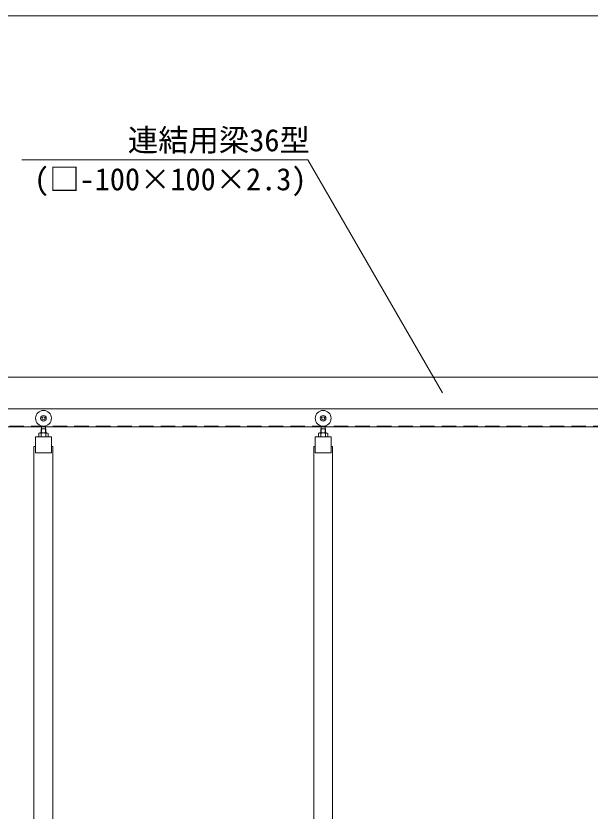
# Model space of a CAD drawing. Units: millimetres, scale not verified. Extents: x -6980 to 13145, y -14438 to 14438.
# Drawn here: x -3052 to -1235, y 6851 to 9368 of the extents above; entities that cross this region are included whole.
import ezdxf
from ezdxf.enums import TextEntityAlignment as Align

# ---------------------------------------------------------------- set-up
doc = ezdxf.new("R2010")
doc.units = ezdxf.units.MM
doc.header["$LTSCALE"] = 38
doc.linetypes.add('DASHED1', pattern=[1.8, 1.2, -0.6])
for name, color, linetype, lineweight in [('0-6_ﾎﾞﾙﾄ類', 2, 'Continuous', 18), ('0-B_寸法', 3, 'Continuous', 18), ('0-F_中央走行棒', 7, 'Continuous', 18), ('1-3_吊車', 4, 'DASHED1', 9), ('1-7_文字', 7, 'Continuous', 18), ('1-9_連結用梁36', 7, 'Continuous', 18)]:
    doc.layers.add(name, color=color, linetype=linetype, lineweight=lineweight)
doc.styles.add('ＭＳ ゴシック', font='')
doc.styles.get('ＭＳ ゴシック').set_extended_font_data('MS Gothic')

msp = doc.modelspace()

# ---------------------------------------------------------------- linework, layer by layer
at = {"layer": '0-6_ﾎﾞﾙﾄ類'}
for p, q in [((-2976.33, 8048.05), (-2954.07, 8048.05)), ((-2976.33, 8048.05), (-2972.7, 8048.05)), ((-2972.7, 8046.05), (-2972.7, 8035.05)), ((-2957.7, 8048.05), (-2954.07, 8048.05)), ((-2957.7, 8046.05), (-2957.7, 8035.05)), ((-2091.32, 8048.05), (-2069.08, 8048.05)), ((-2091.32, 8048.05), (-2087.7, 8048.05)), ((-2087.7, 8046.05), (-2087.7, 8035.05)), ((-2072.7, 8048.05), (-2069.08, 8048.05)), ((-2072.7, 8046.05), (-2072.7, 8035.05))]:
    msp.add_line(p, q, dxfattribs=at)
for points in [[(-2950.45, 8046.05), (-2950.45, 8035.05), (-2979.95, 8035.05), (-2979.95, 8046.05)], [(-2065.45, 8046.05), (-2065.45, 8035.05), (-2094.95, 8035.05), (-2094.95, 8046.05)]]:
    msp.add_lwpolyline(points, dxfattribs=at)
for centre, radius, start, end in [((-2976.33, 8043.78), 4.28, 32.227, 147.773), ((-2965.2, 8033), 15.05, 60.137, 119.863), ((-2954.07, 8043.78), 4.28, 32.227, 147.773), ((-2091.32, 8043.78), 4.28, 32.227, 147.773), ((-2080.2, 8033), 15.05, 60.137, 119.863), ((-2069.08, 8043.78), 4.28, 32.227, 147.773)]:
    msp.add_arc(centre, radius, start, end, dxfattribs=at)
at = {"layer": '0-B_寸法'}
msp.add_line((-3825.2, 9367.5), (3264.8, 9367.5), dxfattribs=at)
at = {"layer": '0-F_中央走行棒'}
for points in [[(-2990.2, 7985.05), (-2940.2, 7985.05), (-2940.2, 8035.05), (-2990.2, 8035.05)], [(-2105.2, 7985.05), (-2055.2, 7985.05), (-2055.2, 8035.05), (-2105.2, 8035.05)]]:
    msp.add_lwpolyline(points, close=True, dxfattribs=at)
for points in [[(-2990.2, 8005.05), (-2995.2, 8005.05), (-2995.2, 6673.05)], [(-2935.2, 6673.05), (-2935.2, 8005.05), (-2940.2, 8005.05)], [(-2105.2, 8005.05), (-2110.2, 8005.05), (-2110.2, 6673.05)], [(-2050.2, 6673.05), (-2050.2, 8005.05), (-2055.2, 8005.05)]]:
    msp.add_lwpolyline(points, dxfattribs=at)
at = {"layer": '1-3_吊車', "color": 7, "linetype": 'Continuous', "lineweight": 18}
for p, q in [((-2971.9, 8048.05), (-2971.9, 8061.1)), ((-2971.45, 8061.1), (-2971.45, 8069.9)), ((-2958.95, 8061.1), (-2958.95, 8069.9)), ((-2958.5, 8048.05), (-2958.5, 8061.1)), ((-2086.9, 8048.05), (-2086.9, 8061.1)), ((-2086.45, 8061.1), (-2086.45, 8069.9)), ((-2073.95, 8061.1), (-2073.95, 8069.9)), ((-2073.5, 8048.05), (-2073.5, 8061.1)), ((-2973.15, 8048.05), (-2973.15, 8048.1)), ((-2957.28, 8048.05), (-2957.28, 8048.1)), ((-2088.15, 8048.05), (-2088.15, 8048.1)), ((-2072.28, 8048.05), (-2072.28, 8048.1))]:
    msp.add_line(p, q, dxfattribs=at)
for points in [[(-2973.15, 8048.1), (-2972.2, 8048.1), (-2972.2, 8061.1), (-2965.2, 8061.1)], [(-2957.28, 8048.1), (-2958.2, 8048.1), (-2958.2, 8061.1), (-2965.2, 8061.1)], [(-2088.15, 8048.1), (-2087.2, 8048.1), (-2087.2, 8061.1), (-2080.2, 8061.1)], [(-2072.28, 8048.1), (-2073.2, 8048.1), (-2073.2, 8061.1), (-2080.2, 8061.1)]]:
    msp.add_lwpolyline(points, dxfattribs=at)
for centre, radius in [((-2965.2, 8094.1), 25), ((-2965.2, 8094.1), 9), ((-2080.2, 8094.1), 25), ((-2080.2, 8094.1), 9), ((-2965.2, 8094.1), 5), ((-2080.2, 8094.1), 5)]:
    msp.add_circle(centre, radius, dxfattribs=at)
at = {"layer": '1-7_文字'}
for p, q in [((-3033.25, 8912.5), (-2153.12, 8912.5)), ((-2128.2, 8912.5), (-2153.12, 8912.5)), ((-1702.12, 8174.5), (-2128.2, 8912.5))]:
    msp.add_line(p, q, dxfattribs=at)
at = {"layer": '1-9_連結用梁36', "color": 4, "linetype": 'DASHED1', "lineweight": 9}
msp.add_line((-3825.2, 8069.1), (-280.2, 8069.1), dxfattribs=at)
at = {"layer": '1-9_連結用梁36'}
for points in [[(-3980.2, 8124.5), (-3980.2, 8224.5), (-298.9, 8224.5)], [(-286.2, 8224.5), (-286.2, 8124.5), (-3580.2, 8124.5)], [(-3580.2, 8124.5), (-280.2, 8124.5), (-280.2, 8067.5), (-3637.2, 8067.5)]]:
    msp.add_lwpolyline(points, dxfattribs=at)

# ---------------------------------------------------------------- texts
at = {"layer": '1-7_文字', "style": 'ＭＳ ゴシック'}
for s, p in [('       連結用梁36型', (-3033.25, 8917.9)), ('(□-100×100×2.3)', (-2994.9, 8794.43))]:
    msp.add_text(s, height=70.38, dxfattribs=at).set_placement(p, align=Align.BOTTOM_LEFT)

doc.saveas('drawing.dxf')
